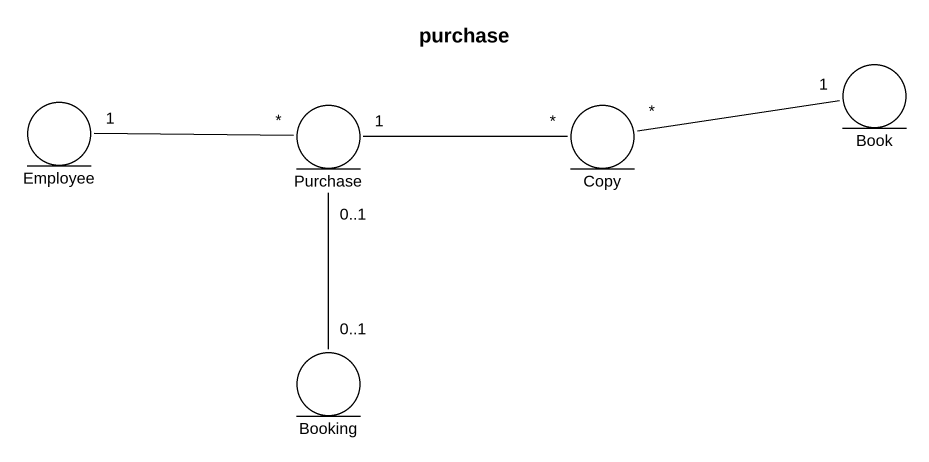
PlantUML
@startuml
title purchase
entity Book
entity Employee
entity Purchase
entity Copy
entity Booking
Purchase "*" -left- "1" Employee
Purchase "1" -right- "*" Copy
Copy "*" -right- "1" Book
Booking "0..1" -up- "0..1" Purchase
@enduml
